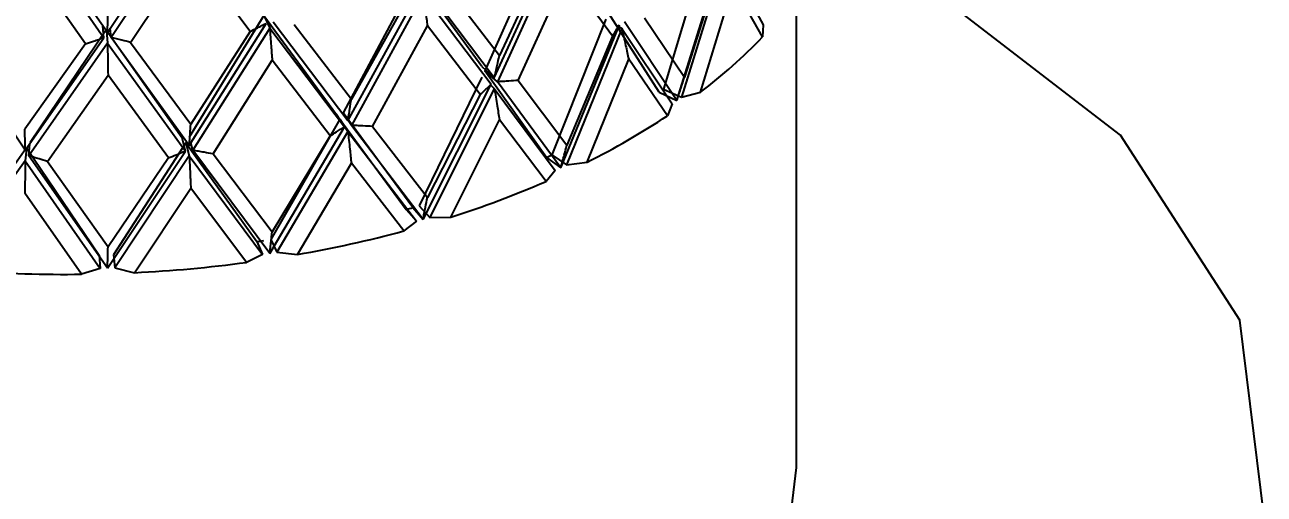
# Model space of a CAD drawing. Extents: x -1.7 to 6.3, y -6.8 to 0.
# Drawn here: x 3.2522 to 3.4432, y -0.518 to -0.4458 of the extents above; entities that cross this region are included whole.
import ezdxf
from ezdxf import colors
from ezdxf.entities.mleader import LeaderData, LeaderLine
from ezdxf.math import Vec2, Vec3

# ---------------------------------------------------------------- set-up
doc = ezdxf.new("R2010")
doc.units = 0
doc.header["$LTSCALE"] = 0.5
doc.header["$MEASUREMENT"] = 0
doc.layers.add('FAB DWG', color=221, linetype='CONTINUOUS')
doc.layers.add('Mounting', color=4, linetype='CONTINUOUS')
doc.styles.get("Standard").update_dxf_attribs({"font": 'arial.ttf'})

msp = doc.modelspace()

# ---------------------------------------------------------------- linework, layer by layer
at = {"layer": 'Mounting', "linetype": 'Continuous', "lineweight": 25, "transparency": 16777216}
for p, q in [((3.264981471597494, -0.4469458937892057), (3.27701764094509, -0.4289038746640159)), ((3.2523122828662, -0.430434169999856), (3.26441173059105, -0.4477789674755996)), ((3.264981471772884, -0.4469458937838908), (3.252881998335056, -0.429633902977784)), ((3.277581255856788, -0.4296698619579757), (3.265551072003973, -0.4477445059324054)), ((3.332591973342986, -0.4315206660559454), (3.323105736875334, -0.4528463677793724)), ((3.324568431455432, -0.4539163419129295), (3.33437384994032, -0.4324971462697107)), ((3.33481802070196, -0.4331071709610086), (3.325046056982629, -0.4545529382405107)), ((3.268540307423919, -0.4484715128168233), (3.277810180390787, -0.4346236390054514)), ((3.286968722778013, -0.4467869671114215), (3.277810221383561, -0.4346236935263335)), ((3.33299544571976, -0.4341917340883299), (3.325365085509063, -0.4505046546411648)), ((3.357190749190309, -0.4338978975843304), (3.350654476664317, -0.4556538637014853)), ((3.352710402670283, -0.4574372503131627), (3.359845362726773, -0.4344687578162052)), ((3.360157140719863, -0.4350095816316042), (3.353424195961892, -0.4569235881764797)), ((3.360157140719906, -0.4350095816315616), (3.365969031599093, -0.4457746708806809)), ((3.261570688554954, -0.4486823413157026), (3.252235846133587, -0.4353972540264692)), ((3.359441698148203, -0.4363265787052626), (3.353847250670057, -0.4538486126412238)), ((3.322641883182428, -0.4522044120302979), (3.312483636244934, -0.4382795987432075)), ((3.328264583441026, -0.4543202017589465), (3.335738634382849, -0.4378831256282467)), ((3.34276468219015, -0.4475434144740689), (3.335738639173428, -0.4378831321077143)), ((3.311990703861198, -0.4392420635537064), (3.30127169176707, -0.4593421067397685)), ((3.30202271081626, -0.4605463656360769), (3.31308770371281, -0.4403931775754586)), ((3.313596591118468, -0.4410610151600736), (3.302554729467801, -0.4612442073872671)), ((3.313596591118824, -0.4410610151599741), (3.324089304775057, -0.4549115313299268)), ((3.324568431531489, -0.4539163418844225), (3.314104258979668, -0.4400942390030735)), ((3.317347472425453, -0.4400566997850603), (3.325365049173556, -0.4505046064091687)), ((3.356354020726485, -0.4561200401501395), (3.361383943049276, -0.4395896984953112)), ((3.365888788493208, -0.4476462499882246), (3.361383914281888, -0.4395896131778585)), ((3.311128927264789, -0.4418853306670485), (3.302546869257625, -0.4572147993836495)), ((3.371146876898294, -0.513922352232683), (3.371146876898294, -0.4414535920732874)), ((3.289058053169043, -0.4443226758731669), (3.27757473771247, -0.4630759169038896)), ((3.289056929830949, -0.444320143038027), (3.289973619947332, -0.4462946340538707)), ((3.289058176226646, -0.4443226568428429), (3.300237594653069, -0.4595712060759212)), ((3.349961527369501, -0.4561525262584922), (3.342122516583345, -0.4438725884189694)), ((3.347699709447852, -0.4446951630782081), (3.353847247458646, -0.4538486075861954)), ((3.264796288144836, -0.4465404558764448), (3.253050545314352, -0.4638846128507623)), ((3.264411729491741, -0.4477789696125001), (3.264257296418208, -0.4459097398432732)), ((3.264796415368849, -0.4465404520283158), (3.276480706996367, -0.4631759231464514)), ((3.264811019209262, -0.4467020093512986), (3.26498147662916, -0.4485791863159108)), ((3.265551078703012, -0.4477445637019173), (3.265408626761953, -0.4463055952503652)), ((3.277581258094543, -0.4643261284480076), (3.289422232117431, -0.4455624255909925)), ((3.286968691371996, -0.4467869257397723), (3.277810012684554, -0.4610402342041198)), ((3.289973595345572, -0.446294578407219), (3.278144418102428, -0.4650904041789659)), ((3.289973595345955, -0.4462945784071621), (3.301489704453061, -0.4614801586538988)), ((3.302022710900928, -0.4605463656173043), (3.29052426331414, -0.4453920013290542)), ((3.293710116894047, -0.4457444519131144), (3.302546828810137, -0.4572147464939462)), ((3.305786817957269, -0.4614027678134107), (3.314260724101047, -0.4459331011998984)), ((3.322411337154463, -0.4565140124224172), (3.314260729593499, -0.445933108303123)), ((3.341732028277036, -0.4449155875085467), (3.333449468520499, -0.4657726372750659)), ((3.334818016668379, -0.46776375387185), (3.343828758113887, -0.4457746661482105)), ((3.344233039870616, -0.4463589264372132), (3.33570125444578, -0.4673469682847582)), ((3.343712404529285, -0.4460586060652645), (3.344233025455637, -0.4463590799212511)), ((3.344233039870659, -0.4463589264371848), (3.351988258824193, -0.4579470020476322)), ((3.3527104097559, -0.4574372452631366), (3.344635466674731, -0.4453090781825608)), ((3.365969032234844, -0.4457746724500282), (3.365888788658438, -0.4476462499460609)), ((3.252312282147855, -0.4650904365793025), (3.240276135985781, -0.4470489425347068)), ((3.261570656283538, -0.4486822960813583), (3.252235635122688, -0.4618137692444861)), ((3.252312282057289, -0.4650904365765598), (3.264411729822442, -0.4477789693732319)), ((3.264981471654266, -0.4485791288751244), (3.252881970626859, -0.4659234313597125)), ((3.264981471654664, -0.4485791288751102), (3.277017666984207, -0.4651934014202652)), ((3.2775812581841, -0.4643261284398221), (3.265551072897537, -0.4477445077797597)), ((3.268540329522736, -0.4484715430425865), (3.277809969892843, -0.4610401762651151)), ((3.342764711170517, -0.4475434550636521), (3.335738616766776, -0.4642999218324206)), ((3.281248810846691, -0.4656333381156514), (3.29035222183164, -0.4512299186575177)), ((3.299271179229748, -0.4628462769169346), (3.290352227785931, -0.4512299264551132)), ((3.322640170567993, -0.4522026468860645), (3.324568440504052, -0.4539163499276526)), ((3.338856526812364, -0.4669125447077818), (3.345267355777679, -0.4510762036462665)), ((3.351235549504793, -0.4597680539247619), (3.34526731842891, -0.4510761143181838)), ((3.255722990766472, -0.4668270164429202), (3.265058043849521, -0.4535420816612543)), ((3.274355544356112, -0.4662634576136355), (3.265058050005408, -0.4535420901934657)), ((3.322642087561718, -0.4538375416663882), (3.312975228180136, -0.4736057724193614)), ((3.325046088266475, -0.4545529867709348), (3.323103984538179, -0.4528446702426123)), ((3.332592022846654, -0.4661772522471779), (3.32310561342571, -0.4528463474212572)), ((3.328264569495474, -0.4543201812105053), (3.335738612801009, -0.4642999163420143)), ((3.313596586348851, -0.4757175975369137), (3.32408929654386, -0.4549115970659869)), ((3.324568413011491, -0.4555494446480139), (3.314610666882928, -0.4754159040447945)), ((3.324015398938286, -0.4550581286662805), (3.324568401908564, -0.4555495965841345)), ((3.324568413011562, -0.4555494446479997), (3.333928019757479, -0.4681757124969721)), ((3.334818025418386, -0.4677637497824207), (3.325046100728031, -0.4545529844956206)), ((3.349961527369501, -0.4561525262584922), (3.352710405645681, -0.4574372501455883)), ((3.350654476664317, -0.4556538637014853), (3.353424215396487, -0.4569235763280517)), ((3.353424195147127, -0.4569235911203009), (3.356354019842172, -0.4561200436282888)), ((3.32241137119297, -0.4565140568347346), (3.314260703904026, -0.4723498951103124)), ((3.351988259699525, -0.4579470037086537), (3.351235549617584, -0.4597680538993956)), ((3.301488882704504, -0.4614790750649576), (3.300236539309992, -0.4595693035740283)), ((3.311990760617704, -0.4738986561907268), (3.301271554174505, -0.4593420705467395)), ((3.289973590048376, -0.4809511601734044), (3.301489687207763, -0.4614802228445427)), ((3.300755249057332, -0.4602738278488658), (3.2901265781924, -0.478810923541019)), ((3.300754059125737, -0.4602722100879504), (3.302022691391983, -0.462179617336659)), ((3.300754972882359, -0.4602738890341271), (3.311001553386674, -0.4741861712863624)), ((3.302554771139384, -0.461244260343193), (3.302050233485147, -0.4604962373145014)), ((3.313596596380833, -0.4757175945868113), (3.302554770081144, -0.4612442587595922)), ((3.305786802313847, -0.461402745470096), (3.314260699357234, -0.4723498891035405)), ((3.317853486308394, -0.4753695912997102), (3.325365037927881, -0.4603777874668253)), ((3.332535741233684, -0.469866648545306), (3.32536499363006, -0.4603776931860324)), ((3.277028072631197, -0.4639431494650523), (3.265902114201751, -0.4811606005589084)), ((3.277017616595984, -0.4651935018419522), (3.276480284470054, -0.4631739309964047)), ((3.27702746739044, -0.4639414228082614), (3.27758124964177, -0.4659593784575691)), ((3.277027780449842, -0.4639431761736006), (3.28798694912804, -0.4791418077348908)), ((3.278144468340514, -0.4650904627101511), (3.277820911658878, -0.4639463633829592)), ((3.299271216838761, -0.4628463256754287), (3.290352199936379, -0.4776467100145965)), ((3.302022698697598, -0.4621794665172132), (3.29107419315369, -0.4807777442448327)), ((3.30202269869767, -0.462179466517199), (3.312577633508823, -0.476013758499235)), ((3.252497549748767, -0.4646851395529978), (3.241360561526449, -0.4805521113123632)), ((3.25248273831869, -0.4648465537121353), (3.252312284945461, -0.4667236862485709)), ((3.252497254330748, -0.4646851306175108), (3.26369004292367, -0.4812275088526405)), ((3.252882027235785, -0.465923496372298), (3.253036456452378, -0.464054313148992)), ((3.264981466060988, -0.4832357099806899), (3.277017641478523, -0.4651934630176129)), ((3.289973600923872, -0.4809511584915498), (3.278144453808721, -0.4650904601808747)), ((3.281248794189111, -0.4656333138129298), (3.290352195007273, -0.4776467034330096)), ((3.333449468520499, -0.4657726372750659), (3.335701278542828, -0.4673469590769628)), ((3.25231228387851, -0.4667235361944648), (3.240840154288122, -0.4825713401496046)), ((3.252312283878595, -0.4667235361944648), (3.263841890429958, -0.4832670713103937)), ((3.264981477304701, -0.4832357096405957), (3.252881999865551, -0.4659234913012114)), ((3.255722973822728, -0.4668269901019357), (3.265058016116953, -0.4799588631273082)), ((3.274355583891946, -0.4662635110517641), (3.265058021212951, -0.4799588703170201)), ((3.277581252830785, -0.4659592282747269), (3.266120490100562, -0.4831981507391703)), ((3.277581252830871, -0.4659592282747269), (3.288870214407794, -0.4811185798330229)), ((3.29426283286837, -0.4811215664084472), (3.302546816291837, -0.4670879261100822)), ((3.310606635033025, -0.4775006768065566), (3.302546766980967, -0.4670878261509301)), ((3.332592022846654, -0.4661772522471779), (3.33481802058391, -0.4677637541222737)), ((3.33570125340718, -0.4673469711161573), (3.338856525615299, -0.4669125480596676)), ((3.333928020834151, -0.4681757142763985), (3.332535741289135, -0.469866648530143)), ((3.269115591248138, -0.4839170811206941), (3.277809956649023, -0.4709133543184976)), ((3.286406638071199, -0.4823364950412667), (3.277809904480236, -0.4709132482035585)), ((3.260993406340148, -0.4841627547880591), (3.252235525719755, -0.4716867700437746)), ((3.311001553386674, -0.4741861712863624), (3.312577606966698, -0.4760137704678158)), ((3.311990760617689, -0.4738986561907268), (3.313596591033374, -0.4757175983090178)), ((3.312975228180136, -0.4736057724193614), (3.314610694589248, -0.475415897979417)), ((3.314610665665853, -0.4754159067393573), (3.317853484850886, -0.4753695944905587)), ((3.312577634739782, -0.4760137604186383), (3.310606635028719, -0.4775006767944916)), ((3.28798694912804, -0.4791418077348908), (3.288870184952941, -0.4811185884047973)), ((3.2901265781924, -0.478810923541019), (3.291074223258391, -0.4807777416862962)), ((3.265902114201751, -0.4811606005589084), (3.266120521287917, -0.4831981518986339)), ((3.288870215739237, -0.4811185819078645), (3.286406638007406, -0.4823364950251801)), ((3.291074191811347, -0.4807777467841561), (3.294262831214141, -0.4811215694105471)), ((3.26369004292367, -0.4812275088526405), (3.263841859349668, -0.4832670762100832)), ((3.263841891803679, -0.4832670735493281), (3.260993406219512, -0.4841627547607033)), ((3.266120488691612, -0.4831981531116014), (3.269115589469465, -0.4839170839145623))]:
    msp.add_line(p, q, dxfattribs=at)
at = {"layer": 'Mounting', "linetype": 'Continuous', "lineweight": 25, "transparency": 16777216, "flags": 128}
for points in [[(3.40918033450221, -0.5759880805102284), (3.431982576023259, -0.5512352927466821), (3.443175518101199, -0.5215393695249446), (3.439419047102959, -0.4912263608623277), (3.42101748996825, -0.4627520464422901), (3.389461631417802, -0.438423245875839), (3.376898115668837, -0.4318100975346084)], [(3.179097364014808, -0.5598339709631972), (3.213205763850212, -0.5733188513534486), (3.253451237800661, -0.578781905410068), (3.294398411601264, -0.5754853174109087), (3.330517142534148, -0.5638743098322436), (3.356929395846024, -0.5455170135864194), (3.370068050371756, -0.5228926832527065), (3.371146876898294, -0.513922352232683)]]:
    msp.add_lwpolyline(points, dxfattribs=at)
at = {"layer": 'Mounting', "linetype": 'Continuous', "lineweight": 25, "transparency": 16777216}
for centre, radius, start, end in [((3.306745180121126, -0.3906986591103845), 0.08210355959296234, 307.1729340637863, 316.0836957580884), ((3.287456825834084, -0.36355741673583), 0.1154305517061023, 296.4416895979224, 303.540684364911), ((3.278519582035102, -0.3504780150598776), 0.1277111676441931, 295.0491990337249, 295.474559194896), ((3.271792387941318, -0.3301371361810794), 0.1523617128582125, 287.5966481635813, 293.4955968947708), ((3.265777183125863, -0.3167444483732567), 0.1638082408773529, 286.0264549981308, 286.3867725170445), ((3.259934895309414, -0.2906540572540024), 0.1905637683422174, 278.4650215267743, 278.7907698743954), ((3.262374082654887, -0.2984873648313169), 0.1853972624113913, 279.9042557849991, 285.0794283502262), ((3.258945882021777, -0.2772952246120752), 0.2068719788400796, 272.817763748869, 277.6281144324799), ((3.258639724357749, -0.2727159110546182), 0.2114599429409234, 265.8972665908497, 270.637751182375)]:
    msp.add_arc(centre, radius, start, end, dxfattribs=at)
for points, knots in [([(3.313596591118639, -0.4410610151597325), (3.313656803217626, -0.4415098302135476), (3.313777227416423, -0.4424074603275727), (3.313997774800541, -0.4440310036995641), (3.31416034922988, -0.4452070817463181), (3.314260712909501, -0.4459331216332885)], [0, 0, 0, 0, 0.2767564540267574, 0.5535129119895399, 1, 1, 1, 1]), ([(3.264981471685189, -0.446945893660839), (3.264988412889252, -0.4466417219687742), (3.265002295297492, -0.4460333785802391), (3.265027719878745, -0.4449396332574054), (3.265046461361806, -0.4441540884947415), (3.265058031283104, -0.4436691380217468)], [0, 0, 0, 0, 0.2767548831601145, 0.5535097703087233, 1, 1, 1, 1]), ([(3.286968631517937, -0.44678702318555), (3.287336398264713, -0.4466049157378222), (3.287930595895602, -0.4463106862704933), (3.288747794911032, -0.4459020352204845), (3.289197418838057, -0.4456756295176376), (3.289422231751757, -0.4455624261877489)], [0, 0, 0, 0, 0.4481514866560405, 0.7240745770978313, 1, 1, 1, 1]), ([(3.289973595345757, -0.4462945784069063), (3.290007922138884, -0.4467491282280918), (3.290076575725593, -0.4476582278769428), (3.290202309333225, -0.4493027767937292), (3.290294992679193, -0.4504943388802189), (3.290352209805405, -0.4512299376825126)], [0, 0, 0, 0, 0.2767564540267068, 0.5535129119894341, 1, 1, 1, 1]), ([(3.342764817452419, -0.4475432056464257), (3.342925546167635, -0.447279367471296), (3.343185229545611, -0.4468530939926012), (3.343538905674421, -0.446263384339403), (3.343732138709626, -0.445937576944786), (3.343828755635585, -0.4457746725589828)], [0, 0, 0, 0, 0.4481631118024518, 0.7240803897628815, 0.9999999999999999, 0.9999999999999999, 0.9999999999999999, 0.9999999999999999]), ([(3.344233039870645, -0.4463589264371421), (3.344326820230592, -0.4467936641716364), (3.34451438095185, -0.4476631396467923), (3.344857893660404, -0.4492351755090453), (3.345111112290013, -0.4503732996328154), (3.345267439019523, -0.4510759304871783)], [0, 0, 0, 0, 0.2767466010699636, 0.5534932060601696, 1, 1, 1, 1]), ([(3.261570594982828, -0.4486823861778362), (3.261995927927543, -0.4485483884776613), (3.262683134778882, -0.4483318895237147), (3.263629689301851, -0.4480302284756164), (3.264151048662612, -0.4478627230111272), (3.264411729444774, -0.4477789699248831)], [0, 0, 0, 0, 0.4481514866560063, 0.7240745770974276, 1, 1, 1, 1]), ([(3.264981471654465, -0.448579128874826), (3.26498841289613, -0.4490361820316764), (3.265002295379588, -0.4499502883518716), (3.265027720048721, -0.4516040065907703), (3.265046461604385, -0.4528023277567854), (3.265058031514215, -0.4535420992084624)], [0, 0, 0, 0, 0.2767564540267472, 0.5535129119891878, 1, 1, 1, 1]), ([(3.268540266624299, -0.4484715758468667), (3.268092994923322, -0.4483639717321779), (3.267370341429313, -0.4481901165804203), (3.266374336666416, -0.4479472117203045), (3.265825495178746, -0.447812076302867), (3.265551073275034, -0.4477445083085598)], [0, 0, 0, 0, 0.4481511461162953, 0.7240744068235128, 1, 1, 1, 1]), ([(3.324568431493461, -0.453916341833775), (3.324640665120526, -0.4535999251278042), (3.324785132375709, -0.4529670917111019), (3.325049715322422, -0.4518284856940937), (3.325244751675172, -0.4510098713167423), (3.325365156798966, -0.4505045021173544)], [0, 0, 0, 0, 0.2767526881813974, 0.553505380495884, 1, 1, 1, 1]), ([(3.328264619608646, -0.4543200610273175), (3.327784049589226, -0.454355942126881), (3.327007610570021, -0.4544139138783692), (3.325934636664584, -0.4544909676076685), (3.325342282152477, -0.4545323147342941), (3.325046103644681, -0.4545529883849895)], [0, 0, 0, 0, 0.4481631118026213, 0.7240803897628734, 1, 1, 1, 1]), ([(3.352710406213106, -0.4574372397291881), (3.352813477543961, -0.4571047991994277), (3.353019620206666, -0.4564399181368088), (3.353397148332775, -0.4552425918873553), (3.353675446733192, -0.4543806907136627), (3.353847255376422, -0.4538485925376676)], [0, 0, 0, 0, 0.2767490484532833, 0.5534980994867337, 1, 1, 1, 1]), ([(3.322411506954992, -0.4565138221000069), (3.322663768589962, -0.4562750360862822), (3.323071338285345, -0.4558892384484921), (3.323629723379199, -0.4553548547973776), (3.323936103100962, -0.4550593541143684), (3.324089293609291, -0.4549116031484175)], [0, 0, 0, 0, 0.4481631118026662, 0.7240803897630632, 0.9999999999999999, 0.9999999999999999, 0.9999999999999999, 0.9999999999999999]), ([(3.324568413011519, -0.4555494446479571), (3.324640646012412, -0.4559942528199628), (3.324785112015206, -0.4568838691702837), (3.32504969783885, -0.4584927925350826), (3.325244735920421, -0.4596581080919719), (3.325365144381166, -0.4603775258147209)], [0, 0, 0, 0, 0.2767466010699671, 0.553493206060181, 1, 1, 1, 1]), ([(3.302022710858594, -0.4605463655617825), (3.302070239983678, -0.4602372137127162), (3.302165298234527, -0.4596189100099508), (3.302339391610147, -0.4585069142758016), (3.302467723906091, -0.4577079155712624), (3.302546949474873, -0.4572146560503114)], [0, 0, 0, 0, 0.2767526881813633, 0.553505380495869, 1, 1, 1, 1]), ([(3.252312282102565, -0.4650904365130373), (3.25230534096228, -0.4647862638354638), (3.252291458681626, -0.4641779184757979), (3.252266034133186, -0.4630841608382781), (3.252247292520181, -0.4622986062800578), (3.252235722440034, -0.4618136464636251)], [0, 0, 0, 0, 0.2767526881814502, 0.5535053804959827, 1, 1, 1, 1]), ([(3.277581258139321, -0.4643261283790139), (3.277602005511582, -0.4640211182098426), (3.277643500256403, -0.4634110978669383), (3.277719495345025, -0.4623142726000253), (3.277775514847008, -0.4615264567500077), (3.277810098323258, -0.4610401009316831)], [0, 0, 0, 0, 0.2767526881814052, 0.5535053804959855, 1, 1, 1, 1]), ([(3.299271376147459, -0.4628461088397984), (3.299604145658222, -0.4626428110516372), (3.300141788919603, -0.4623143504135214), (3.300880478870468, -0.4618586478584064), (3.301286615014774, -0.4616063686755751), (3.301489683945164, -0.4614802285510393)], [0, 0, 0, 0, 0.4481631118028372, 0.7240803897628776, 1, 1, 1, 1]), ([(3.305786868184967, -0.4614026323225744), (3.30530387365846, -0.4613800632076419), (3.304523517453774, -0.4613435991321779), (3.30344623235014, -0.4612902172816291), (3.302851927175269, -0.4612595811524329), (3.302554773331948, -0.461244263023076)], [0, 0, 0, 0, 0.4481631118026235, 0.7240803897627929, 1, 1, 1, 1]), ([(3.302022698697627, -0.4621794665171421), (3.302070227410695, -0.462631539483084), (3.302165284837486, -0.4635356854213768), (3.302339380106105, -0.4651712193583819), (3.302467713539599, -0.4663561507619676), (3.302546941304072, -0.4670876784987712)], [0, 0, 0, 0, 0.2767466010699697, 0.5534932060601402, 1, 1, 1, 1]), ([(3.274355759784768, -0.4662633145495931), (3.274754493546922, -0.4661043900453876), (3.275398712783854, -0.4658476216636842), (3.276285423296244, -0.4654905165570824), (3.276773565764728, -0.4652924846760413), (3.2770176380305, -0.4651934683170396)], [0, 0, 0, 0, 0.4481631118020402, 0.7240803897630466, 1, 1, 1, 1]), ([(3.281248872939258, -0.4656332094381952), (3.280784563084154, -0.4655531764569218), (3.280034395004705, -0.4654238701602935), (3.2789998812313, -0.4652423857370565), (3.278429599381568, -0.4651411052886374), (3.278144457251599, -0.4650904648504053)], [0, 0, 0, 0, 0.4481631118023619, 0.7240803897626799, 1, 1, 1, 1]), ([(3.334818021043404, -0.4677637437681881), (3.334901486561407, -0.4674426186390122), (3.335068417598222, -0.4668003683776476), (3.335374133846827, -0.4656444880078823), (3.335599495447951, -0.464813139053291), (3.335738623344, -0.4642999024133303)], [0, 0, 0, 0, 0.2767490484532802, 0.5534980994867286, 1, 1, 1, 1]), ([(3.252312283878553, -0.466723536194408), (3.252305342798437, -0.4671805882886986), (3.252291460638119, -0.4680946924837457), (3.252266035813236, -0.4697484647156784), (3.252247294034106, -0.4709468403847552), (3.252235723633291, -0.4716866680561083)], [0, 0, 0, 0, 0.276746601069956, 0.5534932060601013, 1, 1, 1, 1]), ([(3.255723062010176, -0.4668268958536856), (3.255297729395139, -0.4666928968009074), (3.254610535385709, -0.4664763995395163), (3.253664006158559, -0.4661747442478372), (3.253142671687328, -0.4660072459125502), (3.252882003350038, -0.4659234963909569)], [0, 0, 0, 0, 0.4481631118024483, 0.7240803897628423, 1, 1, 1, 1]), ([(3.277581252830828, -0.4659592282746701), (3.277602000023236, -0.4664154428846103), (3.277643494408338, -0.4673278721109568), (3.277719490323278, -0.4689785766801577), (3.277775510321831, -0.4701746910373714), (3.277810094756532, -0.4709131226681365)], [0, 0, 0, 0, 0.2767466010699504, 0.5534932060602108, 1, 1, 1, 1]), ([(3.313596591364856, -0.4757175880029081), (3.313656803226365, -0.4754051784015871), (3.313777226949966, -0.4747803591960462), (3.313997770054002, -0.4736564019311373), (3.314160345472459, -0.4728485853928106), (3.314260712064666, -0.472349876585227)], [0, 0, 0, 0, 0.2767490484533119, 0.5534980994867412, 1, 1, 1, 1]), ([(3.289973595486131, -0.4809511512735298), (3.290007922143872, -0.4806444764169697), (3.290076575459665, -0.4800311267009931), (3.290202306627222, -0.4789281745732268), (3.290294990537106, -0.4781358421688537), (3.290352209323771, -0.4776466925539893)], [0, 0, 0, 0, 0.2767490484532825, 0.5534980994867035, 0.9999999999999999, 0.9999999999999999, 0.9999999999999999, 0.9999999999999999]), ([(3.264981471682844, -0.4832357017516955), (3.264988412897154, -0.4829315302209238), (3.265002295325814, -0.4823231871565383), (3.265027719501546, -0.4812294041729359), (3.265046461171224, -0.4804438308892145), (3.265058031416814, -0.4799588540448241)], [0, 0, 0, 0, 0.2767490484532465, 0.5534980994867384, 1, 1, 1, 1])]:
    msp.add_open_spline(points, degree=3, knots=knots, dxfattribs=at)

# ---------------------------------------------------------------- leaders
at = {"layer": 'FAB DWG', "transparency": 16777216}
ml = msp.add_multileader_mtext('Standard', dxfattribs=at)
ml.set_content('HW00111', color=256)
ml.set_leader_properties()
ml.build(insert=Vec2(0, 0))
ml.multileader.update_dxf_attribs({"dogleg_length": 0.233886093132242, "arrow_head_size": 0.1875})
ctx = ml.context
ctx.base_point, ctx.char_height, ctx.arrow_head_size, ctx.landing_gap_size, ctx.plane_origin = Vec3(0.9229335378058994, -0.2694507033748952), 0.1875, 0.1875, 0.09, Vec3(2.928502443498374, -0.894772990582922)
ctx.text_align_type = 2
notes = []
notes.append((ctx, [(1, (1, 1, 0), (2.432530749628455, -0.2694507033748952), (-1, 0), 0.233886093132242, [(0, [(3.282957043702154, -1.012119312219923)], 0, [])])]))
ctx.mtext.insert, ctx.mtext.width, ctx.mtext.defined_height, ctx.mtext.alignment, ctx.mtext.flow_direction = Vec3(2.108644656496213, -0.1741019653121394), 2.307685317055577, 0.4260202606398785, 3, 5
for ctx, leaders in notes:
    for number, flags, end, landing, length, lines in leaders:
        leader = LeaderData()
        leader.index, (leader.has_last_leader_line, leader.has_dogleg_vector, leader.attachment_direction) = number, flags
        leader.last_leader_point, leader.dogleg_vector, leader.dogleg_length = Vec3(end), Vec3(landing), length
        for number, points, colour, breaks in lines:
            line = LeaderLine()
            line.index, line.vertices, line.color, line.breaks = number, Vec3.list(points), colors.encode_raw_color(colour), breaks
            leader.lines.append(line)
        ctx.leaders.append(leader)

doc.saveas('drawing.dxf')
